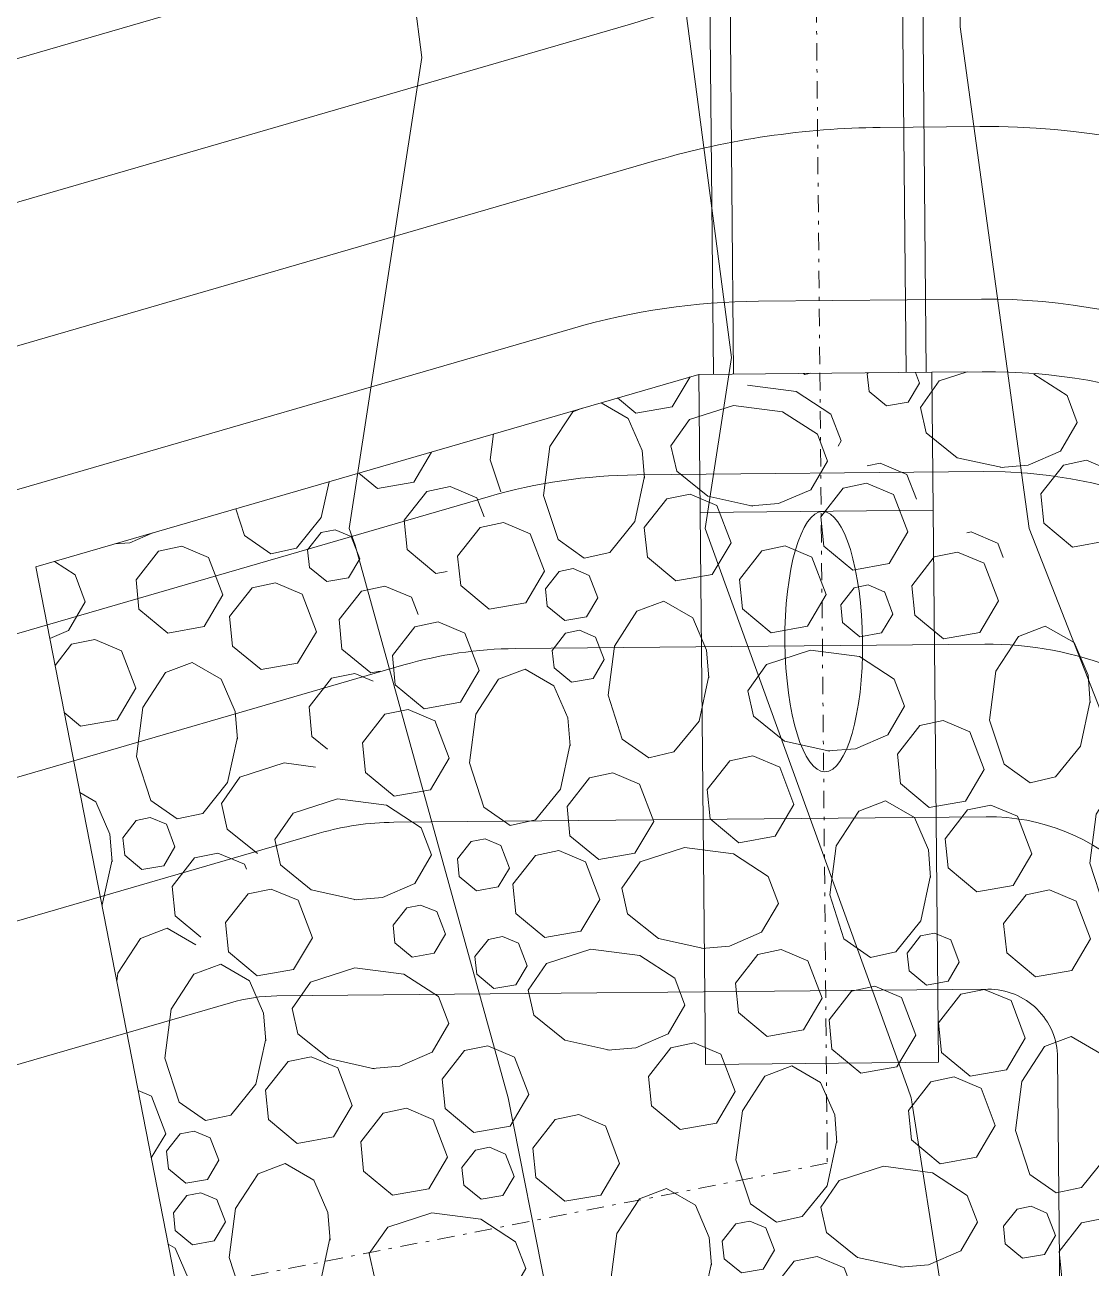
# Model space of a CAD drawing. Extents: x 2300382 to 2302077, y 6907618 to 6908927.
# Drawn here: x 2301304.42 to 2301335.3, y 6907691.57 to 6907727.6 of the extents above; entities that cross this region are included whole.
import ezdxf

# ---------------------------------------------------------------- set-up
doc = ezdxf.new("R2010")
doc.units = 0
doc.header["$MEASUREMENT"] = 0
doc.linetypes.add('DASHDOT', pattern=[1, 0.5, -0.25, 0, -0.25])
for name, color, linetype, lineweight in [('GRAD-5', 7, 'Continuous', 0), ('GRAD-6', 7, 'Continuous', 0), ('LIDAR2DSHD-5', 7, 'Continuous', 0), ('LIDAR2DSHD-6', 7, 'Continuous', 0), ('STRM-11', 7, 'Continuous', 0), ('STRM-33', 7, 'Continuous', 0), ('STRM-42', 7, 'Continuous', 0)]:
    doc.layers.add(name, color=color, linetype=linetype, lineweight=lineweight)

# ---------------------------------------------------------------- blocks, each defined once
blk = doc.blocks.new('*E489')
at = {"layer": 'STRM-33', "color": 1, "linetype": 'Continuous', "lineweight": 0}
blk.add_ellipse((3.771, 0), major_axis=(3.771, 0), ratio=0.298329, start_param=0, end_param=6.283175, dxfattribs=at)

msp = doc.modelspace()

# ---------------------------------------------------------------- linework, layer by layer
at = {"layer": 'GRAD-5', "color": 5, "linetype": 'Continuous', "lineweight": 0}
for p, q in [((2301322.147, 6907714.556), (2301332.174, 6907714.651)), ((2301208.398, 6907682.14), (2301317.835, 6907713.922))]:
    msp.add_line(p, q, dxfattribs=at)
for centre, radius, start, end in [((2301332.259, 6907705.651), 34, 0.539, 120.4568), ((2301332.306, 6907700.651), 14, 9.2812, 90.539), ((2301322.297, 6907698.557), 16, 90.539, 106.1943)]:
    msp.add_arc(centre, radius, start, end, dxfattribs=at)
at = {"layer": 'GRAD-6', "color": 5, "linetype": 'Continuous', "lineweight": 0}
for p, q in [((2300987.201, 6907634.561), (2301313.544, 6907729.337)), ((2301030.82, 6907643.063), (2301321.895, 6907727.597)), ((2301329.189, 6907724.623), (2301332.08, 6907724.65)), ((2301074.439, 6907651.566), (2301322.721, 6907723.672)), ((2301325.668, 6907719.59), (2301332.127, 6907719.65)), ((2301118.058, 6907660.068), (2301320.278, 6907718.797)), ((2301318.626, 6907709.523), (2301332.221, 6907709.651)), ((2301205.296, 6907677.073), (2301315.392, 6907709.047)), ((2301315.105, 6907704.49), (2301332.268, 6907704.651)), ((2301248.915, 6907685.576), (2301312.949, 6907704.173)), ((2301311.721, 6907699.458), (2301332.315, 6907699.651)), ((2301292.534, 6907694.078), (2301310.373, 6907699.259)), ((2301334.427, 6907687.791), (2301334.334, 6907697.67))]:
    msp.add_line(p, q, dxfattribs=at)
for centre, radius, start, end in [((2301332.268, 6907704.651), 30, 0.539, 117.2242), ((2301332.278, 6907703.651), 26, 0.539, 109.9696), ((2301315.202, 6907750.645), 24, 286.1943, 289.9696), ((2301329.415, 6907700.624), 24, 90.539, 106.1943), ((2301332.287, 6907702.651), 22, 0.539, 90.539), ((2301332.296, 6907701.651), 18, 0.539, 90.539), ((2301325.856, 6907699.591), 20, 90.539, 106.1943), ((2301332.315, 6907699.651), 10, 0.539, 90.539), ((2301318.739, 6907697.523), 12, 90.539, 106.1943), ((2301332.325, 6907698.651), 6, 0.539, 90.539), ((2301315.18, 6907696.49), 8, 90.539, 106.1943), ((2301311.768, 6907694.458), 5, 90.539, 106.1943), ((2301332.334, 6907697.651), 2, 0.539, 90.539)]:
    msp.add_arc(centre, radius, start, end, dxfattribs=at)
at = {"layer": 'LIDAR2DSHD-5', "color": 35, "linetype": 'Continuous', "lineweight": 0}
for p, q in [((2301331.535, 6907729), (2301331.509, 6907727.537)), ((2301331.509, 6907727.537), (2301333.512, 6907713)), ((2301333.512, 6907713), (2301335.768, 6907707.232))]:
    msp.add_line(p, q, dxfattribs=at)
at = {"layer": 'LIDAR2DSHD-6', "color": 35, "linetype": 'Continuous', "lineweight": 0}
for p, q in [((2301315.611, 6907729), (2301315.921, 6907726.652)), ((2301323.431, 6907729), (2301324.889, 6907717.957)), ((2301315.921, 6907726.652), (2301313.809, 6907713)), ((2301324.889, 6907717.957), (2301324.122, 6907713)), ((2301313.809, 6907713), (2301313.985, 6907712.515)), ((2301324.122, 6907713), (2301330, 6907696.784)), ((2301313.985, 6907712.515), (2301318.415, 6907696.5)), ((2301330, 6907696.784), (2301330.091, 6907696.5)), ((2301318.415, 6907696.5), (2301319.633, 6907690.367)), ((2301330.091, 6907696.5), (2301330.11, 6907696.39)), ((2301330.11, 6907696.39), (2301332.688, 6907680))]:
    msp.add_line(p, q, dxfattribs=at)
at = {"layer": 'STRM-11', "color": 5, "linetype": 'DASHDOT', "lineweight": 0}
for points in [[(2301265.178, 6908532.701), (2301258.349, 6908500.158), (2301290.192, 6908422.826), (2301403.562, 6908358.786), (2301322.752, 6908216.544), (2301327.447, 6907717.501)], [(2301327.447, 6907717.501), (2301327.663, 6907694.607), (2301010.639, 6907632.691)]]:
    msp.add_lwpolyline(points, dxfattribs=at)
at = {"layer": 'STRM-33', "color": 5, "linetype": 'Continuous', "lineweight": 0}
for p, q in [((2301322.792, 6907884.57), (2301324.364, 6907717.472)), ((2301323.375, 6907884.575), (2301324.947, 6907717.478)), ((2301328.375, 6907884.622), (2301329.947, 6907717.525)), ((2301328.958, 6907884.628), (2301330.53, 6907717.53)), ((2301330.693, 6907717.532), (2301323.943, 6907717.469)), ((2301323.943, 6907717.469), (2301324.131, 6907697.469)), ((2301330.881, 6907697.533), (2301330.693, 6907717.532)), ((2301330.73, 6907713.532), (2301323.981, 6907713.469)), ((2301324.131, 6907697.469), (2301330.881, 6907697.533))]:
    msp.add_line(p, q, dxfattribs=at)
at = {"layer": 'STRM-33', "color": 1, "linetype": 'Continuous', "lineweight": 0}
msp.add_line((2301323.943, 6907717.469), (2301323.943, 6907717.469), dxfattribs=at)
at = {"layer": 'STRM-42', "color": 1, "linetype": 'Continuous', "lineweight": 0}
for p, q in [((2301304.737, 6907711.891), (2301323.943, 6907717.469)), ((2301323.943, 6907717.469), (2301304.737, 6907711.891)), ((2301330.693, 6907717.532), (2301323.943, 6907717.469)), ((2301330.693, 6907717.532), (2301332.147, 6907717.546)), ((2301332.147, 6907717.546), (2301330.693, 6907717.532)), ((2301329.969, 6907714.568), (2301330.243, 6907713.857)), ((2301329.969, 6907714.568), (2301330.243, 6907713.857)), ((2301317.51, 6907713.889), (2301317.721, 6907713.343)), ((2301317.51, 6907713.889), (2301317.721, 6907713.343)), ((2301332.6, 6907712.574), (2301332.755, 6907712.166)), ((2301332.6, 6907712.574), (2301332.755, 6907712.166)), ((2301304.737, 6907711.891), (2301308.831, 6907690.929)), ((2301304.737, 6907711.891), (2301308.831, 6907690.929)), ((2301315.62, 6907711.01), (2301315.811, 6907710.506)), ((2301315.62, 6907711.01), (2301315.811, 6907710.506)), ((2301333.199, 6907709.876), (2301333.977, 6907710.172)), ((2301333.977, 6907710.172), (2301334.814, 6907709.695)), ((2301332.542, 6907708.871), (2301333.199, 6907709.876)), ((2301334.814, 6907709.695), (2301335.217, 6907708.754)), ((2301332.359, 6907707.452), (2301332.542, 6907708.871)), ((2301335.217, 6907708.754), (2301335.281, 6907707.954)), ((2301335.281, 6907708.011), (2301334.996, 6907706.699)), ((2301332.781, 6907706.174), (2301332.359, 6907707.452)), ((2301334.996, 6907706.699), (2301334.277, 6907705.804)), ((2301333.537, 6907705.636), (2301332.781, 6907706.174)), ((2301334.277, 6907705.804), (2301333.537, 6907705.636)), ((2301331.723, 6907704.847), (2301332.402, 6907704.988)), ((2301332.402, 6907704.988), (2301333.174, 6907704.666)), ((2301331.076, 6907704.014), (2301331.723, 6907704.847)), ((2301333.174, 6907704.666), (2301333.588, 6907703.577)), ((2301335.266, 6907703.305), (2301335.45, 6907704.725)), ((2301331.161, 6907703.166), (2301331.076, 6907704.014)), ((2301333.588, 6907703.577), (2301333.047, 6907702.659)), ((2301310.786, 6907703.271), (2301310.843, 6907703.126)), ((2301310.786, 6907703.271), (2301310.843, 6907703.126)), ((2301331.997, 6907702.474), (2301331.161, 6907703.166)), ((2301335.682, 6907702.032), (2301335.266, 6907703.305)), ((2301333.047, 6907702.659), (2301331.997, 6907702.474)), ((2301332.77, 6907701.553), (2301333.423, 6907702.386)), ((2301333.423, 6907702.386), (2301334.098, 6907702.53)), ((2301334.098, 6907702.53), (2301334.871, 6907702.202)), ((2301334.871, 6907702.202), (2301335.288, 6907701.116)), ((2301332.858, 6907700.702), (2301332.77, 6907701.553)), ((2301335.288, 6907701.116), (2301334.747, 6907700.198)), ((2301333.694, 6907700.01), (2301332.858, 6907700.702)), ((2301334.747, 6907700.198), (2301333.694, 6907700.01)), ((2301330.886, 6907698.674), (2301331.531, 6907699.504)), ((2301331.531, 6907699.504), (2301332.206, 6907699.647)), ((2301332.206, 6907699.647), (2301332.984, 6907699.321)), ((2301332.984, 6907699.321), (2301333.397, 6907698.237)), ((2301330.966, 6907697.82), (2301330.886, 6907698.674)), ((2301333.397, 6907698.237), (2301332.856, 6907697.319)), ((2301333.953, 6907697.988), (2301334.729, 6907698.281)), ((2301334.729, 6907698.281), (2301335.561, 6907697.798)), ((2301331.8, 6907697.133), (2301330.966, 6907697.82)), ((2301333.299, 6907696.973), (2301333.953, 6907697.988)), ((2301332.856, 6907697.319), (2301331.8, 6907697.133)), ((2301333.114, 6907695.559), (2301333.299, 6907696.973)), ((2301307.701, 6907696.712), (2301308.084, 6907696.55)), ((2301307.701, 6907696.712), (2301308.084, 6907696.55)), ((2301333.53, 6907694.28), (2301333.114, 6907695.559)), ((2301335.748, 6907694.803), (2301335.027, 6907693.91)), ((2301334.291, 6907693.749), (2301333.53, 6907694.28)), ((2301335.027, 6907693.91), (2301334.291, 6907693.749)), ((2301333.158, 6907693.282), (2301333.565, 6907693.365)), ((2301333.565, 6907693.365), (2301334.025, 6907693.166)), ((2301332.763, 6907692.782), (2301333.158, 6907693.282)), ((2301334.025, 6907693.166), (2301334.272, 6907692.517)), ((2301335.026, 6907692.878), (2301335.701, 6907693.021)), ((2301332.819, 6907692.271), (2301332.763, 6907692.782)), ((2301334.376, 6907692.048), (2301335.026, 6907692.878)), ((2301333.319, 6907691.853), (2301332.819, 6907692.271)), ((2301334.272, 6907692.517), (2301333.95, 6907691.968)), ((2301333.95, 6907691.968), (2301333.319, 6907691.853)), ((2301334.462, 6907691.194), (2301334.376, 6907692.048))]:
    msp.add_line(p, q, dxfattribs=at)
at = {"layer": 'STRM-42', "color": 2, "linetype": 'Continuous', "lineweight": 0}
msp.add_line((2301330.693, 6907717.532), (2301323.943, 6907717.469), dxfattribs=at)
at = {"layer": 'STRM-42', "color": 41, "linetype": 'Continuous', "lineweight": 0}
msp.add_lwpolyline([(2301327.189, 6907717.499), (2301327.008, 6907717.468), (2301326.972, 6907717.497)], dxfattribs=at)
msp.add_lwpolyline([(2301327.189, 6907717.499), (2301327.008, 6907717.468), (2301326.972, 6907717.497)], dxfattribs=at)
at = {"layer": 'STRM-42', "color": 1, "linetype": 'Continuous', "lineweight": 0}
for points in [[(2301330.213, 6907717.527), (2301330.334, 6907717.215), (2301330.006, 6907716.664), (2301329.373, 6907716.555), (2301328.874, 6907716.973), (2301328.82, 6907717.482), (2301328.846, 6907717.515)], [(2301330.213, 6907717.527), (2301330.334, 6907717.215), (2301330.006, 6907716.664), (2301329.373, 6907716.555), (2301328.874, 6907716.973), (2301328.82, 6907717.482), (2301328.846, 6907717.515)], [(2301332.733, 6907714.77), (2301331.424, 6907715.054), (2301330.528, 6907715.778), (2301330.365, 6907716.51), (2301330.898, 6907717.279), (2301331.714, 6907717.542)], [(2301332.733, 6907714.77), (2301331.424, 6907715.054), (2301330.528, 6907715.778), (2301330.365, 6907716.51), (2301330.898, 6907717.279), (2301331.714, 6907717.542)], [(2301333.642, 6907717.477), (2301334.609, 6907716.854), (2301334.899, 6907716.075), (2301334.416, 6907715.243), (2301333.481, 6907714.836), (2301332.676, 6907714.771)], [(2301333.642, 6907717.477), (2301334.609, 6907716.854), (2301334.899, 6907716.075), (2301334.416, 6907715.243), (2301333.481, 6907714.836), (2301332.676, 6907714.771)], [(2301323.694, 6907717.396), (2301323.171, 6907716.525), (2301322.121, 6907716.34), (2301321.59, 6907716.785)], [(2301323.694, 6907717.396), (2301323.171, 6907716.525), (2301322.121, 6907716.34), (2301321.59, 6907716.785)], [(2301325.349, 6907717.152), (2301326.759, 6907716.97), (2301327.768, 6907716.319), (2301328.064, 6907715.541), (2301327.973, 6907715.385)], [(2301325.349, 6907717.152), (2301326.759, 6907716.97), (2301327.768, 6907716.319), (2301328.064, 6907715.541), (2301327.973, 6907715.385)], [(2301322.368, 6907714.515), (2301322.083, 6907713.203), (2301321.362, 6907712.304), (2301320.623, 6907712.146), (2301319.865, 6907712.681), (2301319.446, 6907713.956), (2301319.629, 6907715.375), (2301320.289, 6907716.383), (2301320.566, 6907716.488)], [(2301322.368, 6907714.515), (2301322.083, 6907713.203), (2301321.362, 6907712.304), (2301320.623, 6907712.146), (2301319.865, 6907712.681), (2301319.446, 6907713.956), (2301319.629, 6907715.375), (2301320.289, 6907716.383), (2301320.566, 6907716.488)], [(2301321.114, 6907716.647), (2301321.896, 6907716.193), (2301322.3, 6907715.26), (2301322.368, 6907714.458)], [(2301321.114, 6907716.647), (2301321.896, 6907716.193), (2301322.3, 6907715.26), (2301322.368, 6907714.458)], [(2301325.506, 6907713.647), (2301324.198, 6907713.939), (2301323.3, 6907714.66), (2301323.133, 6907715.394), (2301323.667, 6907716.158), (2301324.947, 6907716.569), (2301326.366, 6907716.386), (2301327.375, 6907715.735), (2301327.671, 6907714.957), (2301327.188, 6907714.125), (2301326.252, 6907713.723), (2301325.449, 6907713.656)], [(2301325.506, 6907713.647), (2301324.198, 6907713.939), (2301323.3, 6907714.66), (2301323.133, 6907715.394), (2301323.667, 6907716.158), (2301324.947, 6907716.569), (2301326.366, 6907716.386), (2301327.375, 6907715.735), (2301327.671, 6907714.957), (2301327.188, 6907714.125), (2301326.252, 6907713.723), (2301325.449, 6907713.656)], [(2301318.206, 6907714.063), (2301317.899, 6907714.997), (2301317.996, 6907715.741)], [(2301318.206, 6907714.063), (2301317.899, 6907714.997), (2301317.996, 6907715.741)], [(2301316.196, 6907715.219), (2301315.683, 6907714.348), (2301314.633, 6907714.163), (2301314.096, 6907714.609)], [(2301316.196, 6907715.219), (2301315.683, 6907714.348), (2301314.633, 6907714.163), (2301314.096, 6907714.609)], [(2301335.947, 6907714.652), (2301336.362, 6907713.571), (2301335.819, 6907712.65), (2301334.769, 6907712.465), (2301333.933, 6907713.157), (2301333.85, 6907714.009), (2301334.501, 6907714.839), (2301335.173, 6907714.985), (2301335.947, 6907714.652)], [(2301335.947, 6907714.652), (2301336.362, 6907713.571), (2301335.819, 6907712.65), (2301334.769, 6907712.465), (2301333.933, 6907713.157), (2301333.85, 6907714.009), (2301334.501, 6907714.839), (2301335.173, 6907714.985), (2301335.947, 6907714.652)], [(2301328.816, 6907714.818), (2301329.193, 6907714.897), (2301329.969, 6907714.568)], [(2301328.816, 6907714.818), (2301329.193, 6907714.897), (2301329.969, 6907714.568)], [(2301313.232, 6907714.358), (2301313.007, 6907713.324), (2301312.285, 6907712.431), (2301311.548, 6907712.267), (2301310.785, 6907712.795), (2301310.534, 6907713.574)], [(2301313.232, 6907714.358), (2301313.007, 6907713.324), (2301312.285, 6907712.431), (2301311.548, 6907712.267), (2301310.785, 6907712.795), (2301310.534, 6907713.574)], [(2301329.576, 6907713.984), (2301329.991, 6907712.903), (2301329.45, 6907711.985), (2301328.398, 6907711.797), (2301327.562, 6907712.489), (2301327.479, 6907713.341), (2301328.124, 6907714.17), (2301328.8, 6907714.313), (2301329.576, 6907713.984)], [(2301329.576, 6907713.984), (2301329.991, 6907712.903), (2301329.45, 6907711.985), (2301328.398, 6907711.797), (2301327.562, 6907712.489), (2301327.479, 6907713.341), (2301328.124, 6907714.17), (2301328.8, 6907714.313), (2301329.576, 6907713.984)], [(2301316.655, 6907711.76), (2301316.327, 6907711.702), (2301315.498, 6907712.39), (2301315.406, 6907713.242), (2301316.062, 6907714.074), (2301316.738, 6907714.217), (2301317.51, 6907713.889)], [(2301316.655, 6907711.76), (2301316.327, 6907711.702), (2301315.498, 6907712.39), (2301315.406, 6907713.242), (2301316.062, 6907714.074), (2301316.738, 6907714.217), (2301317.51, 6907713.889)], [(2301324.461, 6907713.671), (2301324.878, 6907712.585), (2301324.33, 6907711.671), (2301323.277, 6907711.483), (2301322.451, 6907712.174), (2301322.359, 6907713.027), (2301323.015, 6907713.858), (2301323.686, 6907713.995), (2301324.461, 6907713.671)], [(2301324.461, 6907713.671), (2301324.878, 6907712.585), (2301324.33, 6907711.671), (2301323.277, 6907711.483), (2301322.451, 6907712.174), (2301322.359, 6907713.027), (2301323.015, 6907713.858), (2301323.686, 6907713.995), (2301324.461, 6907713.671)], [(2301316.953, 6907712.201), (2301317.609, 6907713.033), (2301318.284, 6907713.176), (2301319.057, 6907712.849)], [(2301316.953, 6907712.201), (2301317.609, 6907713.033), (2301318.284, 6907713.176), (2301319.057, 6907712.849)], [(2301308.131, 6907712.876), (2301307.464, 6907712.59), (2301307.023, 6907712.555)], [(2301308.131, 6907712.876), (2301307.464, 6907712.59), (2301307.023, 6907712.555)], [(2301313.872, 6907712.775), (2301314.123, 6907712.124), (2301313.798, 6907711.576), (2301313.166, 6907711.462), (2301312.664, 6907711.877), (2301312.611, 6907712.385), (2301313.004, 6907712.883), (2301313.408, 6907712.967), (2301313.872, 6907712.775)], [(2301313.872, 6907712.775), (2301314.123, 6907712.124), (2301313.798, 6907711.576), (2301313.166, 6907711.462), (2301312.664, 6907711.877), (2301312.611, 6907712.385), (2301313.004, 6907712.883), (2301313.408, 6907712.967), (2301313.872, 6907712.775)], [(2301319.057, 6907712.849), (2301319.473, 6907711.763), (2301318.926, 6907710.849), (2301317.873, 6907710.661), (2301317.044, 6907711.349), (2301316.953, 6907712.201)], [(2301319.057, 6907712.849), (2301319.473, 6907711.763), (2301318.926, 6907710.849), (2301317.873, 6907710.661), (2301317.044, 6907711.349), (2301316.953, 6907712.201)], [(2301331.703, 6907712.875), (2301331.827, 6907712.902), (2301332.597, 6907712.577)], [(2301331.703, 6907712.875), (2301331.827, 6907712.902), (2301332.597, 6907712.577)], [(2301309.741, 6907712.162), (2301310.155, 6907711.078), (2301309.61, 6907710.162), (2301308.558, 6907709.974), (2301307.722, 6907710.666), (2301307.639, 6907711.518), (2301308.288, 6907712.345), (2301308.963, 6907712.488), (2301309.741, 6907712.162)], [(2301309.741, 6907712.162), (2301310.155, 6907711.078), (2301309.61, 6907710.162), (2301308.558, 6907709.974), (2301307.722, 6907710.666), (2301307.639, 6907711.518), (2301308.288, 6907712.345), (2301308.963, 6907712.488), (2301309.741, 6907712.162)], [(2301327.214, 6907712.174), (2301327.634, 6907711.086), (2301327.09, 6907710.17), (2301326.037, 6907709.981), (2301325.204, 6907710.677), (2301325.119, 6907711.525), (2301325.766, 6907712.358), (2301326.445, 6907712.499), (2301327.212, 6907712.17)], [(2301327.214, 6907712.174), (2301327.634, 6907711.086), (2301327.09, 6907710.17), (2301326.037, 6907709.981), (2301325.204, 6907710.677), (2301325.119, 6907711.525), (2301325.766, 6907712.358), (2301326.445, 6907712.499), (2301327.212, 6907712.17)], [(2301332.207, 6907711.99), (2301332.618, 6907710.903), (2301332.077, 6907709.985), (2301331.029, 6907709.803), (2301330.195, 6907710.491), (2301330.109, 6907711.344), (2301330.756, 6907712.177), (2301331.434, 6907712.318), (2301332.204, 6907711.993)], [(2301332.207, 6907711.99), (2301332.618, 6907710.903), (2301332.077, 6907709.985), (2301331.029, 6907709.803), (2301330.195, 6907710.491), (2301330.109, 6907711.344), (2301330.756, 6907712.177), (2301331.434, 6907712.318), (2301332.204, 6907711.993)], [(2301305.279, 6907712.048), (2301305.876, 6907711.663), (2301306.17, 6907710.882), (2301305.687, 6907710.05), (2301305.142, 6907709.815)], [(2301305.279, 6907712.048), (2301305.876, 6907711.663), (2301306.17, 6907710.882), (2301305.687, 6907710.05), (2301305.142, 6907709.815)], [(2301320.762, 6907711.643), (2301321.012, 6907710.997), (2301320.686, 6907710.44), (2301320.058, 6907710.332), (2301319.553, 6907710.749), (2301319.5, 6907711.258), (2301319.893, 6907711.755), (2301320.297, 6907711.84), (2301320.762, 6907711.643)], [(2301320.762, 6907711.643), (2301321.012, 6907710.997), (2301320.686, 6907710.44), (2301320.058, 6907710.332), (2301319.553, 6907710.749), (2301319.5, 6907711.258), (2301319.893, 6907711.755), (2301320.297, 6907711.84), (2301320.762, 6907711.643)], [(2301312.448, 6907711.097), (2301312.864, 6907710.011), (2301312.317, 6907709.097), (2301311.266, 6907708.912), (2301310.435, 6907709.597), (2301310.349, 6907710.45), (2301311, 6907711.281), (2301311.675, 6907711.424), (2301312.448, 6907711.097)], [(2301312.448, 6907711.097), (2301312.864, 6907710.011), (2301312.317, 6907709.097), (2301311.266, 6907708.912), (2301310.435, 6907709.597), (2301310.349, 6907710.45), (2301311, 6907711.281), (2301311.675, 6907711.424), (2301312.448, 6907711.097)], [(2301329.315, 6907711.175), (2301329.563, 6907710.52), (2301329.235, 6907709.975), (2301328.605, 6907709.863), (2301328.107, 6907710.276), (2301328.05, 6907710.787), (2301328.443, 6907711.284), (2301328.849, 6907711.372), (2301329.312, 6907711.171)], [(2301329.315, 6907711.175), (2301329.563, 6907710.52), (2301329.235, 6907709.975), (2301328.605, 6907709.863), (2301328.107, 6907710.276), (2301328.05, 6907710.787), (2301328.443, 6907711.284), (2301328.849, 6907711.372), (2301329.312, 6907711.171)], [(2301314.71, 6907708.87), (2301314.437, 6907708.822), (2301313.602, 6907709.509), (2301313.522, 6907710.364), (2301314.17, 6907711.191), (2301314.845, 6907711.334), (2301315.62, 6907711.01)], [(2301314.71, 6907708.87), (2301314.437, 6907708.822), (2301313.602, 6907709.509), (2301313.522, 6907710.364), (2301314.17, 6907711.191), (2301314.845, 6907711.334), (2301315.62, 6907711.01)], [(2301324.23, 6907708.729), (2301323.947, 6907707.42), (2301323.219, 6907706.526), (2301322.491, 6907706.361), (2301321.723, 6907706.897), (2301321.312, 6907708.177), (2301321.494, 6907709.592), (2301322.15, 6907710.602), (2301322.928, 6907710.898), (2301323.763, 6907710.413), (2301324.165, 6907709.477), (2301324.232, 6907708.675)], [(2301324.23, 6907708.729), (2301323.947, 6907707.42), (2301323.219, 6907706.526), (2301322.491, 6907706.361), (2301321.723, 6907706.897), (2301321.312, 6907708.177), (2301321.494, 6907709.592), (2301322.15, 6907710.602), (2301322.928, 6907710.898), (2301323.763, 6907710.413), (2301324.165, 6907709.477), (2301324.232, 6907708.675)], [(2301317.167, 6907709.969), (2301317.58, 6907708.886), (2301317.035, 6907707.97), (2301315.983, 6907707.781), (2301315.148, 6907708.468), (2301315.068, 6907709.323), (2301315.716, 6907710.15), (2301316.391, 6907710.293), (2301317.167, 6907709.969)], [(2301317.167, 6907709.969), (2301317.58, 6907708.886), (2301317.035, 6907707.97), (2301315.983, 6907707.781), (2301315.148, 6907708.468), (2301315.068, 6907709.323), (2301315.716, 6907710.15), (2301316.391, 6907710.293), (2301317.167, 6907709.969)], [(2301320.952, 6907709.856), (2301321.204, 6907709.204), (2301320.878, 6907708.657), (2301320.249, 6907708.545), (2301319.747, 6907708.96), (2301319.694, 6907709.469), (2301320.083, 6907709.968), (2301320.487, 6907710.053), (2301320.952, 6907709.856)], [(2301320.952, 6907709.856), (2301321.204, 6907709.204), (2301320.878, 6907708.657), (2301320.249, 6907708.545), (2301319.747, 6907708.96), (2301319.694, 6907709.469), (2301320.083, 6907709.968), (2301320.487, 6907710.053), (2301320.952, 6907709.856)], [(2301335.281, 6907708.011), (2301334.996, 6907706.699), (2301334.277, 6907705.804), (2301333.537, 6907705.636), (2301332.781, 6907706.174), (2301332.359, 6907707.452), (2301332.542, 6907708.871), (2301333.199, 6907709.876), (2301333.977, 6907710.172), (2301334.814, 6907709.695), (2301335.217, 6907708.754), (2301335.281, 6907707.954)], [(2301305.294, 6907709.037), (2301305.771, 6907709.646), (2301306.447, 6907709.789), (2301307.217, 6907709.458)], [(2301305.294, 6907709.037), (2301305.771, 6907709.646), (2301306.447, 6907709.789), (2301307.217, 6907709.458)], [(2301307.217, 6907709.458), (2301307.636, 6907708.376), (2301307.09, 6907707.456), (2301306.036, 6907707.274), (2301305.562, 6907707.667)], [(2301307.217, 6907709.458), (2301307.636, 6907708.376), (2301307.09, 6907707.456), (2301306.036, 6907707.274), (2301305.562, 6907707.667)], [(2301327.739, 6907706.55), (2301326.424, 6907706.838), (2301325.527, 6907707.562), (2301325.364, 6907708.294), (2301325.904, 6907709.059), (2301327.177, 6907709.475), (2301328.596, 6907709.291), (2301329.604, 6907708.632), (2301329.9, 6907707.854), (2301329.417, 6907707.022), (2301328.481, 6907706.62), (2301327.675, 6907706.555)], [(2301327.739, 6907706.55), (2301326.424, 6907706.838), (2301325.527, 6907707.562), (2301325.364, 6907708.294), (2301325.904, 6907709.059), (2301327.177, 6907709.475), (2301328.596, 6907709.291), (2301329.604, 6907708.632), (2301329.9, 6907707.854), (2301329.417, 6907707.022), (2301328.481, 6907706.62), (2301327.675, 6907706.555)], [(2301310.576, 6907706.956), (2301310.291, 6907705.644), (2301309.572, 6907704.748), (2301308.832, 6907704.586), (2301308.067, 6907705.12), (2301307.654, 6907706.397), (2301307.838, 6907707.816), (2301308.49, 6907708.828), (2301309.269, 6907709.119), (2301310.107, 6907708.637), (2301310.509, 6907707.701), (2301310.576, 6907706.898)], [(2301310.576, 6907706.956), (2301310.291, 6907705.644), (2301309.572, 6907704.748), (2301308.832, 6907704.586), (2301308.067, 6907705.12), (2301307.654, 6907706.397), (2301307.838, 6907707.816), (2301308.49, 6907708.828), (2301309.269, 6907709.119), (2301310.107, 6907708.637), (2301310.509, 6907707.701), (2301310.576, 6907706.898)], [(2301320.219, 6907706.767), (2301319.931, 6907705.451), (2301319.212, 6907704.556), (2301318.477, 6907704.395), (2301317.71, 6907704.931), (2301317.296, 6907706.208), (2301317.478, 6907707.624), (2301318.136, 6907708.637), (2301318.911, 6907708.93), (2301319.744, 6907708.447), (2301320.151, 6907707.512), (2301320.216, 6907706.706)], [(2301320.219, 6907706.767), (2301319.931, 6907705.451), (2301319.212, 6907704.556), (2301318.477, 6907704.395), (2301317.71, 6907704.931), (2301317.296, 6907706.208), (2301317.478, 6907707.624), (2301318.136, 6907708.637), (2301318.911, 6907708.93), (2301319.744, 6907708.447), (2301320.151, 6907707.512), (2301320.216, 6907706.706)], [(2301313.184, 6907706.604), (2301312.736, 6907706.977), (2301312.65, 6907707.831), (2301313.301, 6907708.661), (2301313.974, 6907708.801), (2301314.511, 6907708.575)], [(2301313.184, 6907706.604), (2301312.736, 6907706.977), (2301312.65, 6907707.831), (2301313.301, 6907708.661), (2301313.974, 6907708.801), (2301314.511, 6907708.575)], [(2301316.299, 6907707.434), (2301316.713, 6907706.345), (2301316.165, 6907705.431), (2301315.115, 6907705.246), (2301314.283, 6907705.936), (2301314.197, 6907706.79), (2301314.847, 6907707.62), (2301315.52, 6907707.76), (2301316.296, 6907707.43)], [(2301316.299, 6907707.434), (2301316.713, 6907706.345), (2301316.165, 6907705.431), (2301315.115, 6907705.246), (2301314.283, 6907705.936), (2301314.197, 6907706.79), (2301314.847, 6907707.62), (2301315.52, 6907707.76), (2301316.296, 6907707.43)], [(2301331.795, 6907707.109), (2301332.206, 6907706.022), (2301331.665, 6907705.103), (2301330.614, 6907704.918), (2301329.779, 6907705.611), (2301329.694, 6907706.459), (2301330.343, 6907707.295), (2301331.018, 6907707.438), (2301331.795, 6907707.109)], [(2301331.795, 6907707.109), (2301332.206, 6907706.022), (2301331.665, 6907705.103), (2301330.614, 6907704.918), (2301329.779, 6907705.611), (2301329.694, 6907706.459), (2301330.343, 6907707.295), (2301331.018, 6907707.438), (2301331.795, 6907707.109)], [(2301326.286, 6907706.082), (2301326.696, 6907705), (2301326.155, 6907704.082), (2301325.102, 6907703.894), (2301324.267, 6907704.586), (2301324.184, 6907705.438), (2301324.835, 6907706.268), (2301325.51, 6907706.411), (2301326.286, 6907706.082)], [(2301326.286, 6907706.082), (2301326.696, 6907705), (2301326.155, 6907704.082), (2301325.102, 6907703.894), (2301324.267, 6907704.586), (2301324.184, 6907705.438), (2301324.835, 6907706.268), (2301325.51, 6907706.411), (2301326.286, 6907706.082)], [(2301311.154, 6907703.587), (2301310.278, 6907704.292), (2301310.111, 6907705.032), (2301310.648, 6907705.794), (2301311.926, 6907706.211), (2301312.838, 6907706.089)], [(2301311.154, 6907703.587), (2301310.278, 6907704.292), (2301310.111, 6907705.032), (2301310.648, 6907705.794), (2301311.926, 6907706.211), (2301312.838, 6907706.089)], [(2301338.189, 6907703.865), (2301337.9, 6907702.555), (2301337.176, 6907701.658), (2301336.441, 6907701.497), (2301335.682, 6907702.032), (2301335.266, 6907703.305), (2301335.45, 6907704.725), (2301336.103, 6907705.737), (2301336.879, 6907706.029), (2301337.711, 6907705.546), (2301338.121, 6907704.609), (2301338.185, 6907703.809)], [(2301322.222, 6907705.596), (2301322.636, 6907704.513), (2301322.092, 6907703.591), (2301321.042, 6907703.406), (2301320.206, 6907704.099), (2301320.124, 6907704.95), (2301320.778, 6907705.778), (2301321.453, 6907705.922), (2301322.222, 6907705.596)], [(2301322.222, 6907705.596), (2301322.636, 6907704.513), (2301322.092, 6907703.591), (2301321.042, 6907703.406), (2301320.206, 6907704.099), (2301320.124, 6907704.95), (2301320.778, 6907705.778), (2301321.453, 6907705.922), (2301322.222, 6907705.596)], [(2301306.014, 6907705.35), (2301306.478, 6907705.086), (2301306.88, 6907704.145), (2301306.944, 6907703.345)], [(2301306.014, 6907705.35), (2301306.478, 6907705.086), (2301306.88, 6907704.145), (2301306.944, 6907703.345)], [(2301314.03, 6907702.244), (2301312.717, 6907702.53), (2301311.824, 6907703.252), (2301311.657, 6907703.991), (2301312.194, 6907704.753), (2301313.473, 6907705.17), (2301314.89, 6907704.983), (2301315.9, 6907704.327), (2301316.196, 6907703.549), (2301315.713, 6907702.717), (2301314.776, 6907702.306), (2301313.972, 6907702.244)], [(2301314.03, 6907702.244), (2301312.717, 6907702.53), (2301311.824, 6907703.252), (2301311.657, 6907703.991), (2301312.194, 6907704.753), (2301313.473, 6907705.17), (2301314.89, 6907704.983), (2301315.9, 6907704.327), (2301316.196, 6907703.549), (2301315.713, 6907702.717), (2301314.776, 6907702.306), (2301313.972, 6907702.244)], [(2301330.656, 6907702.947), (2301330.371, 6907701.634), (2301329.652, 6907700.739), (2301328.915, 6907700.575), (2301328.145, 6907701.108), (2301327.734, 6907702.387), (2301327.921, 6907703.804), (2301328.577, 6907704.814), (2301329.353, 6907705.107), (2301330.185, 6907704.624), (2301330.589, 6907703.691), (2301330.656, 6907702.889)], [(2301330.656, 6907702.947), (2301330.371, 6907701.634), (2301329.652, 6907700.739), (2301328.915, 6907700.575), (2301328.145, 6907701.108), (2301327.734, 6907702.387), (2301327.921, 6907703.804), (2301328.577, 6907704.814), (2301329.353, 6907705.107), (2301330.185, 6907704.624), (2301330.589, 6907703.691), (2301330.656, 6907702.889)], [(2301333.174, 6907704.666), (2301333.588, 6907703.577), (2301333.047, 6907702.659), (2301331.997, 6907702.474), (2301331.161, 6907703.166), (2301331.076, 6907704.014), (2301331.723, 6907704.847), (2301332.402, 6907704.988), (2301333.174, 6907704.666)], [(2301308.519, 6907704.43), (2301308.768, 6907703.776), (2301308.443, 6907703.228), (2301307.81, 6907703.119), (2301307.311, 6907703.532), (2301307.258, 6907704.04), (2301307.648, 6907704.54), (2301308.052, 6907704.624), (2301308.519, 6907704.43)], [(2301308.519, 6907704.43), (2301308.768, 6907703.776), (2301308.443, 6907703.228), (2301307.81, 6907703.119), (2301307.311, 6907703.532), (2301307.258, 6907704.04), (2301307.648, 6907704.54), (2301308.052, 6907704.624), (2301308.519, 6907704.43)], [(2301318.207, 6907703.815), (2301318.458, 6907703.164), (2301318.133, 6907702.616), (2301317.501, 6907702.501), (2301317.002, 6907702.92), (2301316.948, 6907703.428), (2301317.343, 6907703.929), (2301317.748, 6907704.014), (2301318.207, 6907703.815)], [(2301318.207, 6907703.815), (2301318.458, 6907703.164), (2301318.133, 6907702.616), (2301317.501, 6907702.501), (2301317.002, 6907702.92), (2301316.948, 6907703.428), (2301317.343, 6907703.929), (2301317.748, 6907704.014), (2301318.207, 6907703.815)], [(2301309.516, 6907701.155), (2301308.776, 6907701.774), (2301308.684, 6907702.627), (2301309.338, 6907703.455), (2301310.011, 6907703.595), (2301310.786, 6907703.271)], [(2301309.516, 6907701.155), (2301308.776, 6907701.774), (2301308.684, 6907702.627), (2301309.338, 6907703.455), (2301310.011, 6907703.595), (2301310.786, 6907703.271)], [(2301320.66, 6907703.34), (2301321.071, 6907702.253), (2301320.527, 6907701.337), (2301319.476, 6907701.152), (2301318.644, 6907701.843), (2301318.558, 6907702.696), (2301319.209, 6907703.527), (2301319.884, 6907703.67), (2301320.66, 6907703.34)], [(2301320.66, 6907703.34), (2301321.071, 6907702.253), (2301320.527, 6907701.337), (2301319.476, 6907701.152), (2301318.644, 6907701.843), (2301318.558, 6907702.696), (2301319.209, 6907703.527), (2301319.884, 6907703.67), (2301320.66, 6907703.34)], [(2301324.084, 6907700.833), (2301322.771, 6907701.119), (2301321.876, 6907701.837), (2301321.708, 6907702.577), (2301322.245, 6907703.339), (2301323.524, 6907703.756), (2301324.943, 6907703.572), (2301325.951, 6907702.913), (2301326.247, 6907702.135), (2301325.761, 6907701.305), (2301324.828, 6907700.901), (2301324.026, 6907700.833)], [(2301324.084, 6907700.833), (2301322.771, 6907701.119), (2301321.876, 6907701.837), (2301321.708, 6907702.577), (2301322.245, 6907703.339), (2301323.524, 6907703.756), (2301324.943, 6907703.572), (2301325.951, 6907702.913), (2301326.247, 6907702.135), (2301325.761, 6907701.305), (2301324.828, 6907700.901), (2301324.026, 6907700.833)], [(2301306.948, 6907703.4), (2301306.656, 6907702.092), (2301306.652, 6907702.087)], [(2301306.948, 6907703.4), (2301306.656, 6907702.092), (2301306.652, 6907702.087)], [(2301312.332, 6907702.23), (2301312.749, 6907701.144), (2301312.199, 6907700.227), (2301311.149, 6907700.042), (2301310.322, 6907700.733), (2301310.23, 6907701.586), (2301310.884, 6907702.414), (2301311.557, 6907702.554), (2301312.332, 6907702.23)], [(2301312.332, 6907702.23), (2301312.749, 6907701.144), (2301312.199, 6907700.227), (2301311.149, 6907700.042), (2301310.322, 6907700.733), (2301310.23, 6907701.586), (2301310.884, 6907702.414), (2301311.557, 6907702.554), (2301312.332, 6907702.23)], [(2301334.871, 6907702.202), (2301335.288, 6907701.116), (2301334.747, 6907700.198), (2301333.694, 6907700.01), (2301332.858, 6907700.702), (2301332.77, 6907701.553), (2301333.423, 6907702.386), (2301334.098, 6907702.53), (2301334.871, 6907702.202)], [(2301316.354, 6907701.9), (2301316.601, 6907701.251), (2301316.275, 6907700.694), (2301315.642, 6907700.585), (2301315.14, 6907701), (2301315.089, 6907701.512), (2301315.482, 6907702.009), (2301315.884, 6907702.09), (2301316.354, 6907701.9)], [(2301316.354, 6907701.9), (2301316.601, 6907701.251), (2301316.275, 6907700.694), (2301315.642, 6907700.585), (2301315.14, 6907701), (2301315.089, 6907701.512), (2301315.482, 6907702.009), (2301315.884, 6907702.09), (2301316.354, 6907701.9)], [(2301307.081, 6907699.888), (2301307.111, 6907700.118), (2301307.77, 6907701.125), (2301308.546, 6907701.418), (2301309.371, 6907700.939)], [(2301307.081, 6907699.888), (2301307.111, 6907700.118), (2301307.77, 6907701.125), (2301308.546, 6907701.418), (2301309.371, 6907700.939)], [(2301331.236, 6907701.086), (2301331.484, 6907700.437), (2301331.162, 6907699.887), (2301330.533, 6907699.77), (2301330.031, 6907700.185), (2301329.978, 6907700.693), (2301330.364, 6907701.195), (2301330.769, 6907701.28), (2301331.236, 6907701.086)], [(2301331.236, 6907701.086), (2301331.484, 6907700.437), (2301331.162, 6907699.887), (2301330.533, 6907699.77), (2301330.031, 6907700.185), (2301329.978, 6907700.693), (2301330.364, 6907701.195), (2301330.769, 6907701.28), (2301331.236, 6907701.086)], [(2301318.717, 6907700.984), (2301318.968, 6907700.333), (2301318.64, 6907699.782), (2301318.008, 6907699.672), (2301317.508, 6907700.091), (2301317.455, 6907700.599), (2301317.848, 6907701.096), (2301318.252, 6907701.181), (2301318.717, 6907700.984)], [(2301318.717, 6907700.984), (2301318.968, 6907700.333), (2301318.64, 6907699.782), (2301318.008, 6907699.672), (2301317.508, 6907700.091), (2301317.455, 6907700.599), (2301317.848, 6907701.096), (2301318.252, 6907701.181), (2301318.717, 6907700.984)], [(2301321.368, 6907697.888), (2301320.059, 6907698.171), (2301319.162, 6907698.895), (2301318.999, 6907699.627), (2301319.532, 6907700.397), (2301320.812, 6907700.808), (2301322.228, 6907700.626), (2301323.243, 6907699.972), (2301323.534, 6907699.193), (2301323.051, 6907698.36), (2301322.116, 6907697.953), (2301321.31, 6907697.888)], [(2301321.368, 6907697.888), (2301320.059, 6907698.171), (2301319.162, 6907698.895), (2301318.999, 6907699.627), (2301319.532, 6907700.397), (2301320.812, 6907700.808), (2301322.228, 6907700.626), (2301323.243, 6907699.972), (2301323.534, 6907699.193), (2301323.051, 6907698.36), (2301322.116, 6907697.953), (2301321.31, 6907697.888)], [(2301327.102, 6907700.474), (2301327.518, 6907699.389), (2301326.971, 6907698.475), (2301325.921, 6907698.284), (2301325.089, 6907698.975), (2301325.003, 6907699.828), (2301325.651, 6907700.655), (2301326.327, 6907700.799), (2301327.102, 6907700.474)], [(2301327.102, 6907700.474), (2301327.518, 6907699.389), (2301326.971, 6907698.475), (2301325.921, 6907698.284), (2301325.089, 6907698.975), (2301325.003, 6907699.828), (2301325.651, 6907700.655), (2301326.327, 6907700.799), (2301327.102, 6907700.474)], [(2301311.396, 6907698.217), (2301311.11, 6907696.904), (2301310.389, 6907696.006), (2301309.651, 6907695.847), (2301308.892, 6907696.382), (2301308.473, 6907697.657), (2301308.657, 6907699.077), (2301309.316, 6907700.084), (2301310.092, 6907700.377), (2301310.924, 6907699.894), (2301311.328, 6907698.961), (2301311.395, 6907698.159)], [(2301311.396, 6907698.217), (2301311.11, 6907696.904), (2301310.389, 6907696.006), (2301309.651, 6907695.847), (2301308.892, 6907696.382), (2301308.473, 6907697.657), (2301308.657, 6907699.077), (2301309.316, 6907700.084), (2301310.092, 6907700.377), (2301310.924, 6907699.894), (2301311.328, 6907698.961), (2301311.395, 6907698.159)], [(2301314.533, 6907697.348), (2301313.226, 6907697.64), (2301312.327, 6907698.361), (2301312.161, 6907699.095), (2301312.694, 6907699.859), (2301313.974, 6907700.271), (2301315.393, 6907700.087), (2301316.402, 6907699.437), (2301316.698, 6907698.659), (2301316.215, 6907697.827), (2301315.279, 6907697.425), (2301314.477, 6907697.357)], [(2301314.533, 6907697.348), (2301313.226, 6907697.64), (2301312.327, 6907698.361), (2301312.161, 6907699.095), (2301312.694, 6907699.859), (2301313.974, 6907700.271), (2301315.393, 6907700.087), (2301316.402, 6907699.437), (2301316.698, 6907698.659), (2301316.215, 6907697.827), (2301315.279, 6907697.425), (2301314.477, 6907697.357)], [(2301329.812, 6907699.407), (2301330.228, 6907698.321), (2301329.681, 6907697.407), (2301328.63, 6907697.222), (2301327.796, 6907697.91), (2301327.713, 6907698.761), (2301328.36, 6907699.593), (2301329.035, 6907699.737), (2301329.812, 6907699.407)], [(2301329.812, 6907699.407), (2301330.228, 6907698.321), (2301329.681, 6907697.407), (2301328.63, 6907697.222), (2301327.796, 6907697.91), (2301327.713, 6907698.761), (2301328.36, 6907699.593), (2301329.035, 6907699.737), (2301329.812, 6907699.407)], [(2301332.984, 6907699.321), (2301333.397, 6907698.237), (2301332.856, 6907697.319), (2301331.8, 6907697.133), (2301330.966, 6907697.82), (2301330.886, 6907698.674), (2301331.531, 6907699.504), (2301332.206, 6907699.647), (2301332.984, 6907699.321)], [(2301318.603, 6907697.685), (2301319.019, 6907696.605), (2301318.478, 6907695.686), (2301317.425, 6907695.498), (2301316.59, 6907696.191), (2301316.507, 6907697.042), (2301317.152, 6907697.871), (2301317.827, 6907698.015), (2301318.603, 6907697.685)], [(2301318.603, 6907697.685), (2301319.019, 6907696.605), (2301318.478, 6907695.686), (2301317.425, 6907695.498), (2301316.59, 6907696.191), (2301316.507, 6907697.042), (2301317.152, 6907697.871), (2301317.827, 6907698.015), (2301318.603, 6907697.685)], [(2301324.581, 6907697.769), (2301324.997, 6907696.689), (2301324.453, 6907695.767), (2301323.403, 6907695.582), (2301322.567, 6907696.275), (2301322.485, 6907697.126), (2301323.135, 6907697.956), (2301323.807, 6907698.102), (2301324.581, 6907697.769)], [(2301324.581, 6907697.769), (2301324.997, 6907696.689), (2301324.453, 6907695.767), (2301323.403, 6907695.582), (2301322.567, 6907696.275), (2301322.485, 6907697.126), (2301323.135, 6907697.956), (2301323.807, 6907698.102), (2301324.581, 6907697.769)], [(2301336.036, 6907696.118), (2301335.748, 6907694.803), (2301335.027, 6907693.91), (2301334.291, 6907693.749), (2301333.53, 6907694.28), (2301333.114, 6907695.559), (2301333.299, 6907696.973), (2301333.953, 6907697.988), (2301334.729, 6907698.281), (2301335.561, 6907697.798), (2301335.972, 6907696.861), (2301336.037, 6907696.055)], [(2301313.489, 6907697.372), (2301313.905, 6907696.286), (2301313.357, 6907695.372), (2301312.305, 6907695.184), (2301311.478, 6907695.875), (2301311.387, 6907696.728), (2301312.043, 6907697.559), (2301312.713, 6907697.696), (2301313.489, 6907697.372)], [(2301313.489, 6907697.372), (2301313.905, 6907696.286), (2301313.357, 6907695.372), (2301312.305, 6907695.184), (2301311.478, 6907695.875), (2301311.387, 6907696.728), (2301312.043, 6907697.559), (2301312.713, 6907697.696), (2301313.489, 6907697.372)], [(2301327.943, 6907695.264), (2301327.655, 6907693.954), (2301326.933, 6907693.061), (2301326.195, 6907692.897), (2301325.435, 6907693.428), (2301325.018, 6907694.707), (2301325.205, 6907696.124), (2301325.857, 6907697.136), (2301326.633, 6907697.429), (2301327.467, 6907696.949), (2301327.876, 6907696.009), (2301327.94, 6907695.209)], [(2301327.943, 6907695.264), (2301327.655, 6907693.954), (2301326.933, 6907693.061), (2301326.195, 6907692.897), (2301325.435, 6907693.428), (2301325.018, 6907694.707), (2301325.205, 6907696.124), (2301325.857, 6907697.136), (2301326.633, 6907697.429), (2301327.467, 6907696.949), (2301327.876, 6907696.009), (2301327.94, 6907695.209)], [(2301332.116, 6907696.785), (2301332.527, 6907695.698), (2301331.986, 6907694.78), (2301330.936, 6907694.595), (2301330.1, 6907695.288), (2301330.018, 6907696.139), (2301330.665, 6907696.971), (2301331.338, 6907697.111), (2301332.114, 6907696.782)], [(2301332.116, 6907696.785), (2301332.527, 6907695.698), (2301331.986, 6907694.78), (2301330.936, 6907694.595), (2301330.1, 6907695.288), (2301330.018, 6907696.139), (2301330.665, 6907696.971), (2301331.338, 6907697.111), (2301332.114, 6907696.782)], [(2301308.084, 6907696.55), (2301308.501, 6907695.464), (2301308.082, 6907694.764)], [(2301308.084, 6907696.55), (2301308.501, 6907695.464), (2301308.082, 6907694.764)], [(2301316.242, 6907695.875), (2301316.662, 6907694.787), (2301316.118, 6907693.871), (2301315.065, 6907693.683), (2301314.232, 6907694.379), (2301314.147, 6907695.227), (2301314.794, 6907696.059), (2301315.472, 6907696.2), (2301316.24, 6907695.872)], [(2301316.242, 6907695.875), (2301316.662, 6907694.787), (2301316.118, 6907693.871), (2301315.065, 6907693.683), (2301314.232, 6907694.379), (2301314.147, 6907695.227), (2301314.794, 6907696.059), (2301315.472, 6907696.2), (2301316.24, 6907695.872)], [(2301321.235, 6907695.692), (2301321.646, 6907694.605), (2301321.105, 6907693.686), (2301320.057, 6907693.505), (2301319.222, 6907694.192), (2301319.136, 6907695.045), (2301319.783, 6907695.878), (2301320.462, 6907696.019), (2301321.231, 6907695.694)], [(2301321.235, 6907695.692), (2301321.646, 6907694.605), (2301321.105, 6907693.686), (2301320.057, 6907693.505), (2301319.222, 6907694.192), (2301319.136, 6907695.045), (2301319.783, 6907695.878), (2301320.462, 6907696.019), (2301321.231, 6907695.694)], [(2301309.789, 6907695.344), (2301310.039, 6907694.698), (2301309.713, 6907694.142), (2301309.086, 6907694.034), (2301308.581, 6907694.451), (2301308.527, 6907694.959), (2301308.92, 6907695.457), (2301309.324, 6907695.541), (2301309.789, 6907695.344)], [(2301309.789, 6907695.344), (2301310.039, 6907694.698), (2301309.713, 6907694.142), (2301309.086, 6907694.034), (2301308.581, 6907694.451), (2301308.527, 6907694.959), (2301308.92, 6907695.457), (2301309.324, 6907695.541), (2301309.789, 6907695.344)], [(2301318.342, 6907694.876), (2301318.591, 6907694.221), (2301318.262, 6907693.676), (2301317.633, 6907693.564), (2301317.134, 6907693.977), (2301317.078, 6907694.488), (2301317.471, 6907694.985), (2301317.877, 6907695.073), (2301318.34, 6907694.873)], [(2301318.342, 6907694.876), (2301318.591, 6907694.221), (2301318.262, 6907693.676), (2301317.633, 6907693.564), (2301317.134, 6907693.977), (2301317.078, 6907694.488), (2301317.471, 6907694.985), (2301317.877, 6907695.073), (2301318.34, 6907694.873)], [(2301313.258, 6907692.43), (2301312.974, 6907691.122), (2301312.247, 6907690.227), (2301311.518, 6907690.062), (2301310.751, 6907690.598), (2301310.34, 6907691.878), (2301310.521, 6907693.294), (2301311.177, 6907694.304), (2301311.955, 6907694.6), (2301312.79, 6907694.114), (2301313.192, 6907693.179), (2301313.26, 6907692.376)], [(2301313.258, 6907692.43), (2301312.974, 6907691.122), (2301312.247, 6907690.227), (2301311.518, 6907690.062), (2301310.751, 6907690.598), (2301310.34, 6907691.878), (2301310.521, 6907693.294), (2301311.177, 6907694.304), (2301311.955, 6907694.6), (2301312.79, 6907694.114), (2301313.192, 6907693.179), (2301313.26, 6907692.376)], [(2301329.847, 6907691.596), (2301328.538, 6907691.879), (2301327.639, 6907692.605), (2301327.478, 6907693.34), (2301328.011, 6907694.104), (2301329.29, 6907694.521), (2301330.707, 6907694.334), (2301331.717, 6907693.678), (2301332.013, 6907692.9), (2301331.53, 6907692.068), (2301330.59, 6907691.66), (2301329.786, 6907691.598)], [(2301329.847, 6907691.596), (2301328.538, 6907691.879), (2301327.639, 6907692.605), (2301327.478, 6907693.34), (2301328.011, 6907694.104), (2301329.29, 6907694.521), (2301330.707, 6907694.334), (2301331.717, 6907693.678), (2301332.013, 6907692.9), (2301331.53, 6907692.068), (2301330.59, 6907691.66), (2301329.786, 6907691.598)], [(2301309.98, 6907693.557), (2301310.231, 6907692.906), (2301309.906, 6907692.358), (2301309.276, 6907692.247), (2301308.774, 6907692.662), (2301308.721, 6907693.17), (2301309.111, 6907693.67), (2301309.515, 6907693.754), (2301309.98, 6907693.557)], [(2301309.98, 6907693.557), (2301310.231, 6907692.906), (2301309.906, 6907692.358), (2301309.276, 6907692.247), (2301308.774, 6907692.662), (2301308.721, 6907693.17), (2301309.111, 6907693.67), (2301309.515, 6907693.754), (2301309.98, 6907693.557)], [(2301324.309, 6907691.713), (2301324.023, 6907690.4), (2301323.305, 6907689.505), (2301322.565, 6907689.338), (2301321.809, 6907689.876), (2301321.386, 6907691.153), (2301321.57, 6907692.573), (2301322.227, 6907693.577), (2301323.005, 6907693.873), (2301323.841, 6907693.397), (2301324.244, 6907692.455), (2301324.308, 6907691.655)], [(2301324.309, 6907691.713), (2301324.023, 6907690.4), (2301323.305, 6907689.505), (2301322.565, 6907689.338), (2301321.809, 6907689.876), (2301321.386, 6907691.153), (2301321.57, 6907692.573), (2301322.227, 6907693.577), (2301323.005, 6907693.873), (2301323.841, 6907693.397), (2301324.244, 6907692.455), (2301324.308, 6907691.655)], [(2301334.025, 6907693.166), (2301334.272, 6907692.517), (2301333.95, 6907691.968), (2301333.319, 6907691.853), (2301332.819, 6907692.271), (2301332.763, 6907692.782), (2301333.158, 6907693.282), (2301333.565, 6907693.365), (2301334.025, 6907693.166)], [(2301316.767, 6907690.251), (2301315.451, 6907690.539), (2301314.555, 6907691.263), (2301314.392, 6907691.995), (2301314.931, 6907692.76), (2301316.204, 6907693.176), (2301317.623, 6907692.992), (2301318.631, 6907692.333), (2301318.927, 6907691.555), (2301318.444, 6907690.723), (2301317.508, 6907690.321), (2301316.702, 6907690.256)], [(2301316.767, 6907690.251), (2301315.451, 6907690.539), (2301314.555, 6907691.263), (2301314.392, 6907691.995), (2301314.931, 6907692.76), (2301316.204, 6907693.176), (2301317.623, 6907692.992), (2301318.631, 6907692.333), (2301318.927, 6907691.555), (2301318.444, 6907690.723), (2301317.508, 6907690.321), (2301316.702, 6907690.256)], [(2301336.478, 6907692.692), (2301336.889, 6907691.605), (2301336.341, 6907690.691), (2301335.291, 6907690.506), (2301334.462, 6907691.194), (2301334.376, 6907692.048), (2301335.026, 6907692.878), (2301335.701, 6907693.021), (2301336.478, 6907692.692)], [(2301325.886, 6907692.738), (2301326.132, 6907692.086), (2301325.807, 6907691.538), (2301325.174, 6907691.429), (2301324.675, 6907691.842), (2301324.622, 6907692.35), (2301325.012, 6907692.85), (2301325.419, 6907692.932), (2301325.886, 6907692.738)], [(2301325.886, 6907692.738), (2301326.132, 6907692.086), (2301325.807, 6907691.538), (2301325.174, 6907691.429), (2301324.675, 6907691.842), (2301324.622, 6907692.35), (2301325.012, 6907692.85), (2301325.419, 6907692.932), (2301325.886, 6907692.738)], [(2301308.57, 6907692.265), (2301308.771, 6907692.148), (2301309.178, 6907691.213), (2301309.243, 6907690.407)], [(2301308.57, 6907692.265), (2301308.771, 6907692.148), (2301309.178, 6907691.213), (2301309.243, 6907690.407)], [(2301328.153, 6907691.579), (2301328.563, 6907690.498), (2301328.02, 6907689.576), (2301326.97, 6907689.391), (2301326.136, 6907690.087), (2301326.051, 6907690.935), (2301326.698, 6907691.767), (2301327.371, 6907691.907), (2301328.153, 6907691.579)], [(2301328.153, 6907691.579), (2301328.563, 6907690.498), (2301328.02, 6907689.576), (2301326.97, 6907689.391), (2301326.136, 6907690.087), (2301326.051, 6907690.935), (2301326.698, 6907691.767), (2301327.371, 6907691.907), (2301328.153, 6907691.579)]]:
    msp.add_lwpolyline(points, dxfattribs=at)
msp.add_arc((2301332.306, 6907700.651), 16.895, 9.2812, 90.539, dxfattribs=at)
msp.add_arc((2301332.306, 6907700.651), 16.895, 9.2812, 90.539, dxfattribs=at)

# ---------------------------------------------------------------- block references
at = {"layer": 'STRM-33', "color": 5, "linetype": 'Continuous', "lineweight": 0, "xscale": 0.9999976748094178, "yscale": 0.9999976748094178, "rotation": 270.5389547308849}
msp.add_blockref('*E489', (2301327.524, 6907713.492), dxfattribs=at)

doc.saveas('drawing.dxf')
